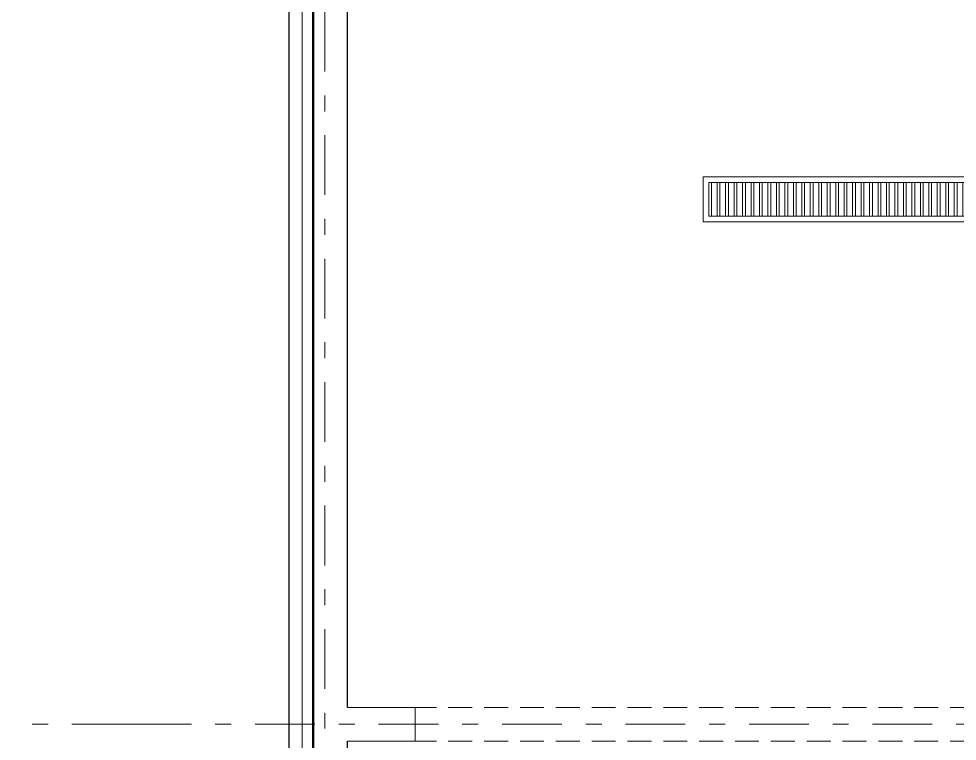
# Model space of a CAD drawing. Header units: millimetres. Extents: x 18162 to 3540582, y 72188 to 247925.
# Drawn here: x 18162 to 26474, y 83996 to 90396 of the extents above; entities that cross this region are included whole.
import ezdxf
from ezdxf.enums import TextEntityAlignment as Align

# ---------------------------------------------------------------- set-up
doc = ezdxf.new("R2010")
doc.units = ezdxf.units.MM
doc.header["$MEASUREMENT"] = 0
doc.set_wipeout_variables(frame=1)
for name, pattern in [('Double Dashed', [1093.611073, 529.166651, -211.666656, 141.111112, -211.666656]), ('Hidden Line', [317.5, 211.666667, -105.833333]), ('Wipeout_Contour', [1000, 0, -1000])]:
    doc.linetypes.add(name, pattern=pattern)
for name, color, linetype in [('Archicad Doors', 7, 'Continuous'), ('Structural - Bearing', 7, 'Continuous'), ('Structural - Grid', 7, 'Continuous')]:
    doc.layers.add(name, color=color, linetype=linetype)
doc.styles.add('GENERATED_STYLE_3', font='', dxfattribs={"width": 0.8})
doc.styles.get('GENERATED_STYLE_3').set_extended_font_data('ISOCPEUR MON')

# ---------------------------------------------------------------- blocks, each defined once
blk = doc.blocks.new('Rectangular Door Opening 27[18]_3')
at = {"layer": 'Archicad Doors', "color": 7, "linetype": 'Hidden Line', "lineweight": 13}
for p, q in [((26623.5, 84295.7), (21673.5, 84295.7)), ((21673.5, 84295.7), (21673.5, 83995.7)), ((26623.5, 84295.7), (26623.5, 83995.7)), ((26623.5, 83995.7), (21673.5, 83995.7))]:
    blk.add_line(p, q, dxfattribs=at)
blk = doc.blocks.new('Standard grid marker[18]_3', base_point=(18162.3, 84145.7))
at = {"layer": 'Structural - Grid', "color": 13, "linetype": 'Double Dashed', "lineweight": 13}
for q in [(18162.3, 84145.7), (53724.4, 84145.7)]:
    blk.add_line((19162.3, 84145.7), q, dxfattribs=at)
at = {"layer": 'Structural - Grid', "color": 13, "lineweight": 13, "style": 'GENERATED_STYLE_3'}
blk.add_attdef('AC_MarkerText_1', text='', height=250, rotation=180, dxfattribs=at).set_placement((55024.4, 84020.7), align=Align.TOP_CENTER)
blk = doc.blocks.new('Standard grid marker[25]_3', base_point=(20873.5, 72524.1))
at = {"layer": 'Structural - Grid', "color": 13, "linetype": 'Double Dashed', "lineweight": 13}
blk.add_line((20873.5, 73524.1), (20873.5, 100185.5), dxfattribs=at)
at = {"layer": 'Structural - Grid', "color": 13, "lineweight": 13, "style": 'GENERATED_STYLE_3'}
blk.add_attdef('AC_MarkerText_1', text='', height=250, rotation=180, dxfattribs=at).set_placement((20873.5, 101360.5), align=Align.TOP_CENTER)

msp = doc.modelspace()

# ---------------------------------------------------------------- hatches: boundary and pattern name
at = {"linetype": 'Continuous', "lineweight": 13}
h = msp.add_hatch(dxfattribs=at)
h.set_pattern_fill('ANSI32_0003', color=8, style=0, pattern_type=2)
h.set_pattern_definition([(90, (-1077.17, 127250.74), (-75, 0), []), (90, (-1052.17, 127275.74), (-75, 0), [])])
h.paths.add_polyline_path([(28173.5, 88645.7), (28173.5, 88945.7), (24273.5, 88945.7), (24273.5, 88645.7)])

# ---------------------------------------------------------------- linework, layer by layer
at = {"color": 7, "linetype": 'Continuous', "lineweight": 5}
for p, q in [((24223.5, 88595.7), (24223.5, 88995.7)), ((24223.5, 88595.7), (24223.5, 88995.7)), ((28223.5, 88995.7), (24223.5, 88995.7)), ((24223.5, 88595.7), (24223.5, 88995.7)), ((24273.5, 88945.7), (28173.5, 88945.7)), ((24273.5, 88945.7), (24273.5, 88645.7)), ((28173.5, 88645.7), (24273.5, 88645.7)), ((24223.5, 88595.7), (28223.5, 88595.7))]:
    msp.add_line(p, q, dxfattribs=at)

# ---------------------------------------------------------------- wipeouts: each hides what was drawn before it
at = {"color": 254, "linetype": 'Wipeout_Contour', "lineweight": 0, "ltscale": 360180.248975}
msp.add_wipeout([(20673.5, 78445.7), (20673.5, 96776.4), (20553.5, 96845.7), (20553.5, 78445.7)], dxfattribs=at).dxf.layer = 'Structural - Bearing'
at = {"color": 254, "linetype": 'Wipeout_Contour', "lineweight": 0, "ltscale": 347272.941066}
msp.add_wipeout([(21073.5, 84295.7), (21073.5, 83995.7), (21673.5, 83995.7), (21673.5, 84295.7)], dxfattribs=at).dxf.layer = 'Structural - Bearing'

# ---------------------------------------------------------------- next in the draw order: linework, layer by layer
at = {"layer": 'Structural - Bearing', "color": 7, "linetype": 'Continuous', "lineweight": 20}
msp.add_line((21673.5, 84295.7), (21673.5, 83995.7), dxfattribs=at)
at = {"layer": 'Structural - Bearing', "color": 7, "linetype": 'Continuous', "lineweight": 25, "flags": 128}
msp.add_lwpolyline([(20553.5, 96845.7), (20553.5, 78325.7)], dxfattribs=at)
at = {"layer": 'Structural - Bearing', "color": 7, "linetype": 'Continuous', "lineweight": 20, "flags": 128}
for points in [[(21673.5, 84295.7), (21073.5, 84295.7)], [(21073.5, 83995.7), (21673.5, 83995.7)]]:
    msp.add_lwpolyline(points, dxfattribs=at)

# ---------------------------------------------------------------- next in the draw order: block references
at = {"layer": 'Archicad Doors', "color": 7, "linetype": 'Hidden Line', "lineweight": 13}
msp.add_blockref('Rectangular Door Opening 27[18]_3', (0, 0), dxfattribs=at)

# ---------------------------------------------------------------- next in the draw order: wipeouts: each hides what was drawn before it
at = {"color": 254, "linetype": 'Wipeout_Contour', "lineweight": 0, "ltscale": 360333.120278}
msp.add_wipeout([(20763.5, 78535.7), (20763.5, 96724.5), (20673.5, 96776.4), (20673.5, 78535.7)], dxfattribs=at).dxf.layer = 'Structural - Bearing'

# ---------------------------------------------------------------- next in the draw order: linework, layer by layer
at = {"layer": 'Structural - Bearing', "color": 7, "linetype": 'Continuous', "lineweight": 13}
msp.add_line((20673.5, 96776.4), (20673.5, 78535.7), dxfattribs=at)

# ---------------------------------------------------------------- next in the draw order: wipeouts: each hides what was drawn before it
at = {"color": 254, "linetype": 'Wipeout_Contour', "lineweight": 0, "ltscale": 360342.504703}
msp.add_wipeout([(20763.5, 96724.5), (20763.5, 78545.7), (20773.5, 78545.7), (20773.5, 96718.8)], dxfattribs=at).dxf.layer = 'Structural - Bearing'

# ---------------------------------------------------------------- next in the draw order: wipeouts: each hides what was drawn before it
at = {"color": 254, "linetype": 'Wipeout_Contour', "lineweight": 0, "ltscale": 360723.715828}
msp.add_wipeout([(21073.5, 78845.7), (21073.5, 96545.7), (20773.5, 96545.7), (20773.5, 78845.7)], dxfattribs=at).dxf.layer = 'Structural - Bearing'

# ---------------------------------------------------------------- next in the draw order: linework, layer by layer
at = {"layer": 'Structural - Bearing', "color": 7, "linetype": 'Continuous', "lineweight": 13}
msp.add_line((20763.5, 96724.5), (20763.5, 78545.7), dxfattribs=at)
at = {"layer": 'Structural - Bearing', "color": 7, "linetype": 'Continuous', "lineweight": 25}
msp.add_line((20773.5, 96545.7), (20773.5, 78845.7), dxfattribs=at)
at = {"layer": 'Structural - Bearing', "color": 7, "linetype": 'Continuous', "lineweight": 13, "flags": 128}
msp.add_lwpolyline([(20773.5, 78545.7), (20773.5, 96845.7), (35273.5, 96845.7), (37773.5, 96845.7), (37773.5, 96845.7), (50973.5, 96845.8), (50973.5, 78545.7)], close=True, dxfattribs=at)
at = {"layer": 'Structural - Bearing', "color": 7, "linetype": 'Continuous', "lineweight": 25, "flags": 128}
for points in [[(21073.5, 84295.7), (21073.5, 90995.7)], [(21073.5, 78845.7), (21073.5, 83995.7)]]:
    msp.add_lwpolyline(points, dxfattribs=at)

# ---------------------------------------------------------------- next in the draw order: block references
at = {"layer": 'Structural - Grid', "color": 13, "linetype": 'Continuous', "lineweight": 13}
for name, p in [('Standard grid marker[25]_3', (20873.5, 72524.1)), ('Standard grid marker[18]_3', (18162.3, 84145.7))]:
    msp.add_blockref(name, p, dxfattribs=at)

doc.saveas('drawing.dxf')
